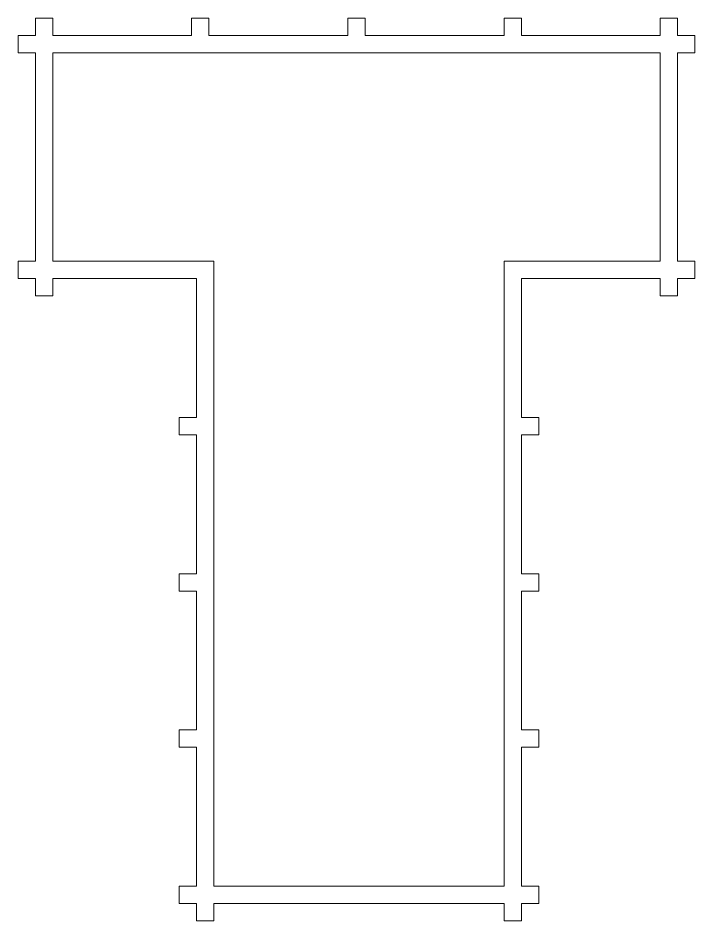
# Model space of a CAD drawing. Header units: metres. Extents: x -38.8 to 24.9, y 14.4 to 40.4.
# Drawn here: x 5.38 to 24.88, y 14.43 to 40.43 of the extents above; entities that cross this region are included whole.
import ezdxf

# ---------------------------------------------------------------- set-up
doc = ezdxf.new("R2010")
doc.units = ezdxf.units.M
doc.header["$MEASUREMENT"] = 0
doc.layers.add('ACOTACION', color=160, linetype='Continuous', lineweight=0)

msp = doc.modelspace()

# ---------------------------------------------------------------- linework, layer by layer
at = {"layer": 'ACOTACION'}
for p, q in [((5.882, 40.43), (6.382, 40.43)), ((6.382, 40.43), (6.382, 39.93)), ((10.382, 39.93), (10.382, 40.43)), ((10.382, 40.43), (10.882, 40.43)), ((10.882, 40.43), (10.882, 39.93)), ((14.882, 39.93), (14.882, 40.43)), ((14.882, 40.43), (15.382, 40.43)), ((15.382, 40.43), (15.382, 39.93)), ((19.382, 39.93), (19.382, 40.43)), ((19.382, 40.43), (19.882, 40.43)), ((19.882, 40.43), (19.882, 39.93)), ((23.882, 39.93), (23.882, 40.43)), ((23.882, 40.43), (24.382, 40.43)), ((24.382, 40.43), (24.382, 39.93)), ((5.382, 39.43), (5.382, 39.93)), ((6.382, 39.93), (10.382, 39.93)), ((10.882, 39.93), (14.882, 39.93)), ((15.382, 39.93), (19.382, 39.93)), ((19.882, 39.93), (23.882, 39.93)), ((24.382, 39.93), (24.882, 39.93)), ((24.882, 39.93), (24.882, 39.43)), ((5.882, 39.43), (5.382, 39.43)), ((5.882, 33.93), (5.882, 39.43)), ((24.882, 39.43), (24.382, 39.43)), ((24.382, 39.43), (24.382, 33.43)), ((24.382, 38.43), (24.382, 33.43)), ((5.882, 33.43), (5.882, 33.93)), ((5.382, 32.93), (5.382, 33.43)), ((5.382, 33.43), (5.882, 33.43)), ((24.382, 33.43), (24.882, 33.43)), ((24.882, 33.43), (24.882, 32.93)), ((5.882, 32.93), (5.382, 32.93)), ((5.882, 32.43), (5.882, 32.93)), ((10.52, 32.93), (6.382, 32.93)), ((6.382, 32.93), (6.382, 32.43)), ((10.52, 28.93), (10.52, 32.93)), ((23.882, 32.93), (19.882, 32.93)), ((19.882, 32.93), (19.882, 28.93)), ((23.882, 32.43), (23.882, 32.93)), ((24.882, 32.93), (24.382, 32.93)), ((24.382, 32.93), (24.382, 32.43)), ((6.382, 32.43), (5.882, 32.43)), ((24.382, 32.43), (23.882, 32.43)), ((10.02, 28.43), (10.02, 28.93)), ((10.02, 28.93), (10.52, 28.93)), ((19.882, 28.93), (20.382, 28.93)), ((20.382, 28.93), (20.382, 28.43)), ((10.52, 28.43), (10.02, 28.43)), ((10.52, 24.43), (10.52, 28.43)), ((20.382, 28.43), (19.882, 28.43)), ((19.882, 28.43), (19.882, 24.43)), ((10.02, 23.93), (10.02, 24.43)), ((10.02, 24.43), (10.52, 24.43)), ((19.882, 24.43), (20.382, 24.43)), ((20.382, 24.43), (20.382, 23.93)), ((10.52, 23.93), (10.02, 23.93)), ((10.52, 19.93), (10.52, 23.93)), ((20.382, 23.93), (19.882, 23.93)), ((19.882, 23.93), (19.882, 19.93)), ((10.02, 19.43), (10.02, 19.93)), ((10.02, 19.93), (10.52, 19.93)), ((19.882, 19.93), (20.382, 19.93)), ((20.382, 19.93), (20.382, 19.43)), ((10.52, 19.43), (10.02, 19.43)), ((10.52, 15.43), (10.52, 19.43)), ((20.382, 19.43), (19.882, 19.43)), ((19.882, 19.43), (19.882, 15.43)), ((10.02, 14.93), (10.02, 15.43)), ((10.02, 15.43), (10.52, 15.43)), ((19.882, 15.43), (20.382, 15.43)), ((20.382, 15.43), (20.382, 14.93)), ((10.52, 14.93), (10.02, 14.93)), ((10.52, 14.43), (10.52, 14.93)), ((19.382, 14.93), (11.02, 14.93)), ((11.02, 14.93), (11.02, 14.43)), ((19.382, 14.43), (19.382, 14.93)), ((20.382, 14.93), (19.882, 14.93)), ((19.882, 14.93), (19.882, 14.43)), ((11.02, 14.43), (10.52, 14.43)), ((19.882, 14.43), (19.382, 14.43))]:
    msp.add_line(p, q, dxfattribs=at)
msp.add_lwpolyline([(5.382, 39.93), (5.882, 39.93), (5.882, 40.43)], dxfattribs=at)
msp.add_lwpolyline([(11.02, 15.43), (19.382, 15.43), (19.382, 33.43), (23.882, 33.43), (23.882, 39.43), (6.382, 39.43), (6.382, 33.43), (10.52, 33.43), (11.02, 33.43)], close=True, dxfattribs=at)

doc.saveas('drawing.dxf')
